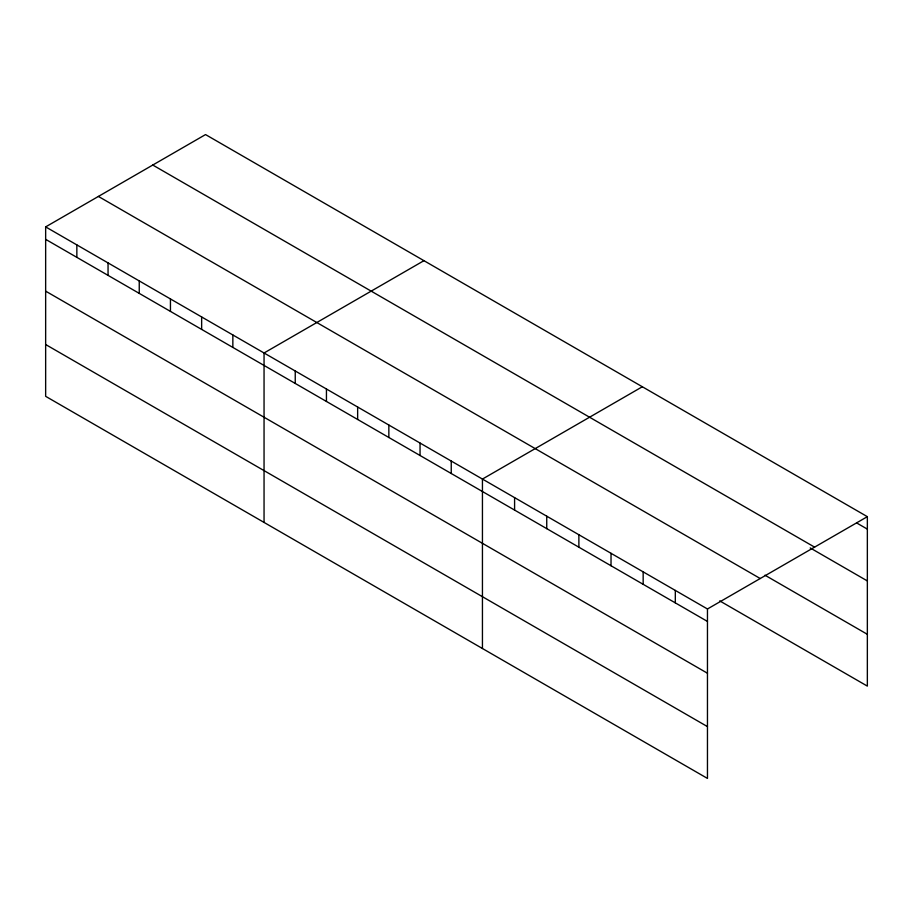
<?xml version="1.0" encoding="UTF-8"?>
<svg xmlns="http://www.w3.org/2000/svg" width="913" height="913" viewBox="0 0 913 913"><rect width="100%" height="100%" fill="white"/><g stroke="black" fill="none" stroke-linecap="round" stroke-linejoin="round"><path stroke-width="1.37" d="M45.65 226.892L707.461 608.982L707.461 778.424L45.65 396.333L45.65 226.892L205.539 134.576L867.35 516.667L867.35 686.108L719.718 600.88M423.94 260.673L264.051 352.989L264.051 522.419M642.33 386.758L482.441 479.074L482.441 648.504M707.461 608.982L867.35 516.667M856.634 522.932L867.35 529.118M152.779 165.048L814.59 547.138M810.208 547.937L867.35 580.93M764.957 575.19L867.35 634.307M98.41 196.432L760.221 578.522M45.65 239.343L707.461 621.433M45.65 291.144L707.461 673.235M45.65 344.521L707.461 726.611M675.312 590.426L675.312 602.877M643.163 571.869L643.163 584.32M611.025 553.312L611.025 565.763M578.876 534.744L578.876 547.195M546.739 516.187L546.739 528.638M514.59 497.631L514.59 510.082M451.239 461.065L451.239 473.505M420.048 443.045L420.048 455.496M388.847 425.036L388.847 437.487M357.645 407.027L357.645 419.466M326.443 389.006L326.443 401.458M295.241 370.998L295.241 383.449M232.849 334.968L232.849 347.419M201.647 316.959L201.647 329.41M170.446 298.939L170.446 311.39M139.244 280.93L139.244 293.381M108.054 262.921L108.054 275.372M76.852 244.901L76.852 257.352"/></g></svg>
